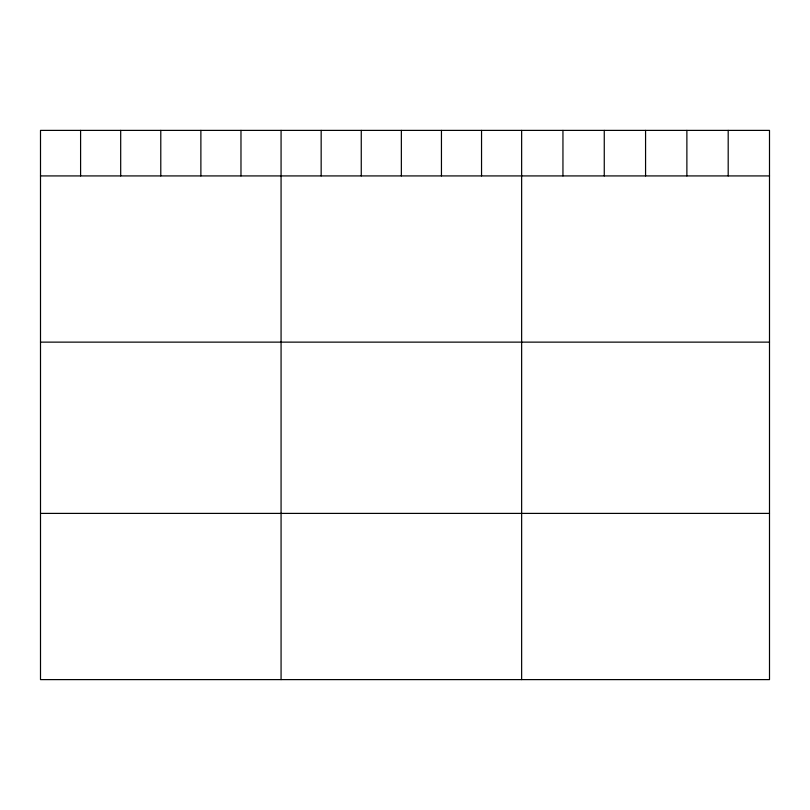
<?xml version="1.0" encoding="UTF-8"?>
<svg xmlns="http://www.w3.org/2000/svg" width="810" height="810" viewBox="0 0 810 810"><rect width="100%" height="100%" fill="white"/><g stroke="black" fill="none" stroke-linecap="round" stroke-linejoin="round"><path stroke-width="1.21" d="M769.5 175.922L769.5 679.61L40.5 679.61L40.5 130.39L769.5 130.39L769.5 175.922L40.5 175.922M40.5 342.134L769.5 342.134M40.5 513.398L769.5 513.398M728.19 130.39L728.19 175.922M686.88 130.39L686.88 175.922M645.57 130.39L645.57 175.922M604.26 130.39L604.26 175.922M562.95 130.39L562.95 175.922M521.64 130.39L521.64 679.61M481.545 130.39L481.545 175.922M441.45 130.39L441.45 175.922M401.355 130.39L401.355 175.922M361.26 130.39L361.26 175.922M321.165 130.39L321.165 175.922M281.07 130.39L281.07 679.61M240.975 130.39L240.975 175.922M200.88 130.39L200.88 175.922M160.785 130.39L160.785 175.922M120.69 130.39L120.69 175.922M80.595 130.39L80.595 175.922"/></g></svg>
